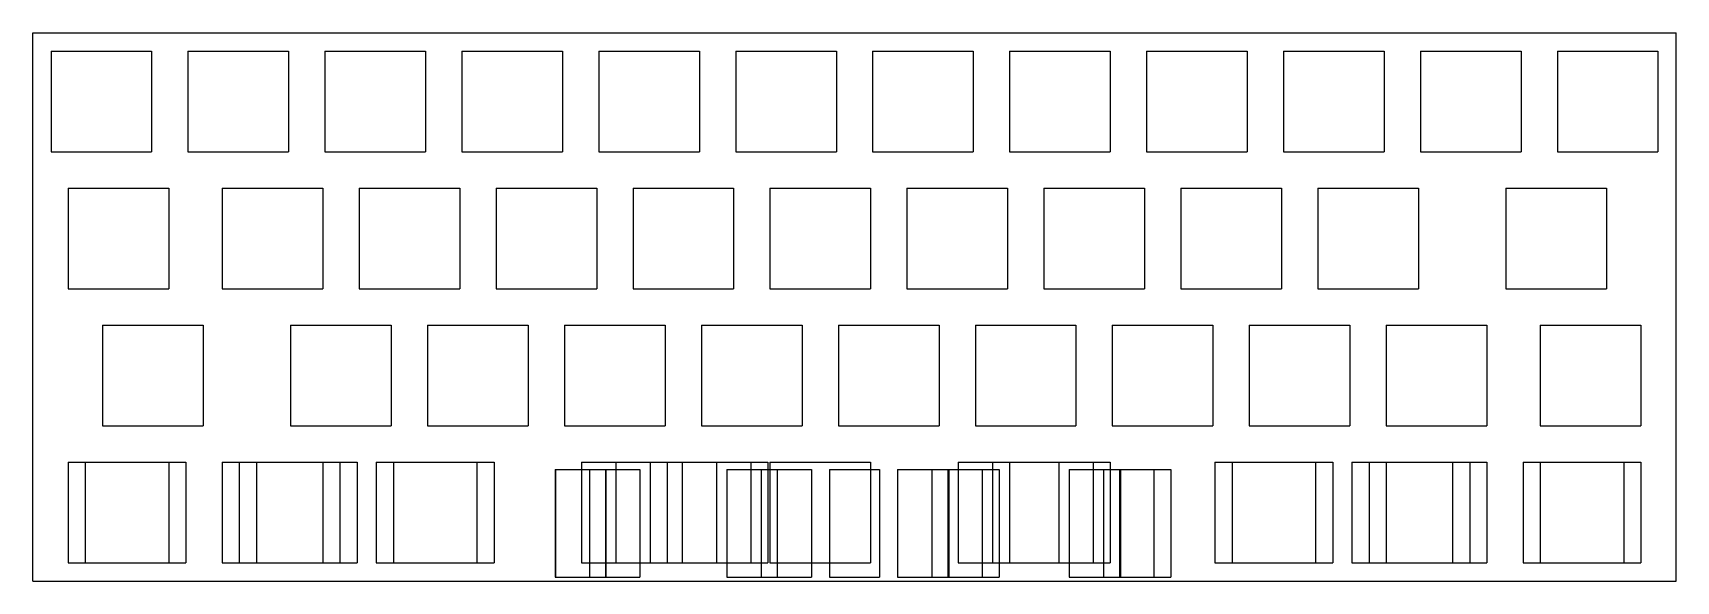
# Model space of a CAD drawing. Header units: millimetres. Extents: x 0 to 229, y -76 to 0.
import ezdxf

# ---------------------------------------------------------------- set-up
doc = ezdxf.new("R2010")
doc.units = ezdxf.units.MM

msp = doc.modelspace()

# ---------------------------------------------------------------- linework, layer by layer
for p, q in [((0, 0), (228.6, 0)), ((0, -76.2), (0, 0)), ((228.6, -76.2), (228.6, 0)), ((2.525, -2.525), (16.525, -2.525)), ((2.525, -2.525), (2.525, -16.525)), ((16.525, -2.525), (16.525, -16.525)), ((21.575, -2.525), (35.575, -2.525)), ((21.575, -2.525), (21.575, -16.525)), ((35.575, -2.525), (35.575, -16.525)), ((40.625, -2.525), (54.625, -2.525)), ((40.625, -2.525), (40.625, -16.525)), ((54.625, -2.525), (54.625, -16.525)), ((59.675, -2.525), (73.675, -2.525)), ((59.675, -2.525), (59.675, -16.525)), ((73.675, -2.525), (73.675, -16.525)), ((78.725, -2.525), (92.725, -2.525)), ((78.725, -2.525), (78.725, -16.525)), ((92.725, -2.525), (92.725, -16.525)), ((97.775, -2.525), (111.775, -2.525)), ((97.775, -2.525), (97.775, -16.525)), ((111.775, -2.525), (111.775, -16.525)), ((116.825, -2.525), (130.825, -2.525)), ((116.825, -2.525), (116.825, -16.525)), ((130.825, -2.525), (130.825, -16.525)), ((135.875, -2.525), (149.875, -2.525)), ((135.875, -2.525), (135.875, -16.525)), ((149.875, -2.525), (149.875, -16.525)), ((154.925, -2.525), (168.925, -2.525)), ((154.925, -2.525), (154.925, -16.525)), ((168.925, -2.525), (168.925, -16.525)), ((173.975, -2.525), (187.975, -2.525)), ((173.975, -2.525), (173.975, -16.525)), ((187.975, -2.525), (187.975, -16.525)), ((193.025, -2.525), (207.025, -2.525)), ((193.025, -2.525), (193.025, -16.525)), ((207.025, -2.525), (207.025, -16.525)), ((212.075, -2.525), (226.075, -2.525)), ((212.075, -2.525), (212.075, -16.525)), ((226.075, -2.525), (226.075, -16.525)), ((2.525, -16.525), (16.525, -16.525)), ((21.575, -16.525), (35.575, -16.525)), ((40.625, -16.525), (54.625, -16.525)), ((59.675, -16.525), (73.675, -16.525)), ((78.725, -16.525), (92.725, -16.525)), ((97.775, -16.525), (111.775, -16.525)), ((116.825, -16.525), (130.825, -16.525)), ((135.875, -16.525), (149.875, -16.525)), ((154.925, -16.525), (168.925, -16.525)), ((173.975, -16.525), (187.975, -16.525)), ((193.025, -16.525), (207.025, -16.525)), ((212.075, -16.525), (226.075, -16.525)), ((4.90625, -21.575), (18.90625, -21.575)), ((4.90625, -21.575), (4.90625, -35.575)), ((18.90625, -21.575), (18.90625, -35.575)), ((26.3375, -21.575), (40.3375, -21.575)), ((26.3375, -21.575), (26.3375, -35.575)), ((40.3375, -21.575), (40.3375, -35.575)), ((45.3875, -21.575), (59.3875, -21.575)), ((45.3875, -21.575), (45.3875, -35.575)), ((59.3875, -21.575), (59.3875, -35.575)), ((64.4375, -21.575), (78.4375, -21.575)), ((64.4375, -21.575), (64.4375, -35.575)), ((78.4375, -21.575), (78.4375, -35.575)), ((83.4875, -21.575), (97.4875, -21.575)), ((83.4875, -21.575), (83.4875, -35.575)), ((97.4875, -21.575), (97.4875, -35.575)), ((102.5375, -21.575), (116.5375, -21.575)), ((102.5375, -21.575), (102.5375, -35.575)), ((116.5375, -21.575), (116.5375, -35.575)), ((121.5875, -21.575), (135.5875, -21.575)), ((121.5875, -21.575), (121.5875, -35.575)), ((135.5875, -21.575), (135.5875, -35.575)), ((140.6375, -21.575), (154.6375, -21.575)), ((140.6375, -21.575), (140.6375, -35.575)), ((154.6375, -21.575), (154.6375, -35.575)), ((159.6875, -21.575), (173.6875, -21.575)), ((159.6875, -21.575), (159.6875, -35.575)), ((173.6875, -21.575), (173.6875, -35.575)), ((178.7375, -21.575), (192.7375, -21.575)), ((178.7375, -21.575), (178.7375, -35.575)), ((192.7375, -21.575), (192.7375, -35.575)), ((204.93125, -21.575), (218.93125, -21.575)), ((204.93125, -21.575), (204.93125, -35.575)), ((218.93125, -21.575), (218.93125, -35.575)), ((4.90625, -35.575), (18.90625, -35.575)), ((26.3375, -35.575), (40.3375, -35.575)), ((45.3875, -35.575), (59.3875, -35.575)), ((64.4375, -35.575), (78.4375, -35.575)), ((83.4875, -35.575), (97.4875, -35.575)), ((102.5375, -35.575), (116.5375, -35.575)), ((121.5875, -35.575), (135.5875, -35.575)), ((140.6375, -35.575), (154.6375, -35.575)), ((159.6875, -35.575), (173.6875, -35.575)), ((178.7375, -35.575), (192.7375, -35.575)), ((204.93125, -35.575), (218.93125, -35.575)), ((9.66875, -40.625), (23.66875, -40.625)), ((9.66875, -40.625), (9.66875, -54.625)), ((23.66875, -40.625), (23.66875, -54.625)), ((35.8625, -40.625), (49.8625, -40.625)), ((35.8625, -40.625), (35.8625, -54.625)), ((49.8625, -40.625), (49.8625, -54.625)), ((54.9125, -40.625), (68.9125, -40.625)), ((54.9125, -40.625), (54.9125, -54.625)), ((68.9125, -40.625), (68.9125, -54.625)), ((73.9625, -40.625), (87.9625, -40.625)), ((73.9625, -40.625), (73.9625, -54.625)), ((87.9625, -40.625), (87.9625, -54.625)), ((93.0125, -40.625), (107.0125, -40.625)), ((93.0125, -40.625), (93.0125, -54.625)), ((107.0125, -40.625), (107.0125, -54.625)), ((112.0625, -40.625), (126.0625, -40.625)), ((112.0625, -40.625), (112.0625, -54.625)), ((126.0625, -40.625), (126.0625, -54.625)), ((131.1125, -40.625), (145.1125, -40.625)), ((131.1125, -40.625), (131.1125, -54.625)), ((145.1125, -40.625), (145.1125, -54.625)), ((150.1625, -40.625), (164.1625, -40.625)), ((150.1625, -40.625), (150.1625, -54.625)), ((164.1625, -40.625), (164.1625, -54.625)), ((169.2125, -40.625), (183.2125, -40.625)), ((169.2125, -40.625), (169.2125, -54.625)), ((183.2125, -40.625), (183.2125, -54.625)), ((188.2625, -40.625), (202.2625, -40.625)), ((188.2625, -40.625), (188.2625, -54.625)), ((202.2625, -40.625), (202.2625, -54.625)), ((209.69375, -40.625), (223.69375, -40.625)), ((209.69375, -40.625), (209.69375, -54.625)), ((223.69375, -40.625), (223.69375, -54.625)), ((9.66875, -54.625), (23.66875, -54.625)), ((35.8625, -54.625), (49.8625, -54.625)), ((54.9125, -54.625), (68.9125, -54.625)), ((73.9625, -54.625), (87.9625, -54.625)), ((93.0125, -54.625), (107.0125, -54.625)), ((112.0625, -54.625), (126.0625, -54.625)), ((131.1125, -54.625), (145.1125, -54.625)), ((150.1625, -54.625), (164.1625, -54.625)), ((169.2125, -54.625), (183.2125, -54.625)), ((188.2625, -54.625), (202.2625, -54.625)), ((209.69375, -54.625), (223.69375, -54.625)), ((4.90625, -59.675), (18.90625, -59.675)), ((4.90625, -59.675), (4.90625, -73.675)), ((4.90625, -59.675), (18.90625, -59.675)), ((4.90625, -59.675), (4.90625, -73.675)), ((7.2875, -59.675), (21.2875, -59.675)), ((7.2875, -59.675), (7.2875, -73.675)), ((18.90625, -59.675), (18.90625, -73.675)), ((18.90625, -59.675), (18.90625, -73.675)), ((21.2875, -59.675), (21.2875, -73.675)), ((26.3375, -59.675), (40.3375, -59.675)), ((26.3375, -59.675), (26.3375, -73.675)), ((28.71875, -59.675), (42.71875, -59.675)), ((28.71875, -59.675), (28.71875, -73.675)), ((31.1, -59.675), (45.1, -59.675)), ((31.1, -59.675), (31.1, -73.675)), ((40.3375, -59.675), (40.3375, -73.675)), ((42.71875, -59.675), (42.71875, -73.675)), ((45.1, -59.675), (45.1, -73.675)), ((47.76875, -59.675), (61.76875, -59.675)), ((47.76875, -59.675), (47.76875, -73.675)), ((50.15, -59.675), (64.15, -59.675)), ((50.15, -59.675), (50.15, -73.675)), ((50.15, -59.675), (64.15, -59.675)), ((50.15, -59.675), (50.15, -73.675)), ((61.76875, -59.675), (61.76875, -73.675)), ((64.15, -59.675), (64.15, -73.675)), ((64.15, -59.675), (64.15, -73.675)), ((72.66825, -60.675), (79.66825, -60.675)), ((72.66825, -60.675), (72.66825, -75.675)), ((72.7, -60.675), (79.7, -60.675)), ((72.7, -60.675), (72.7, -75.675)), ((76.34375, -59.675), (90.34375, -59.675)), ((76.34375, -59.675), (76.34375, -73.675)), ((77.43075, -60.675), (84.43075, -60.675)), ((77.43075, -60.675), (77.43075, -75.675)), ((79.66825, -60.675), (79.66825, -75.675)), ((79.7, -60.675), (79.7, -75.675)), ((81.10625, -59.675), (95.10625, -59.675)), ((81.10625, -59.675), (81.10625, -73.675)), ((84.43075, -60.675), (84.43075, -75.675)), ((85.86875, -59.675), (99.86875, -59.675)), ((85.86875, -59.675), (85.86875, -73.675)), ((88.25, -59.675), (102.25, -59.675)), ((88.25, -59.675), (88.25, -73.675)), ((90.34375, -59.675), (90.34375, -73.675)), ((95.10625, -59.675), (95.10625, -73.675)), ((96.54425, -60.675), (103.54425, -60.675)), ((96.54425, -60.675), (96.54425, -75.675)), ((99.86875, -59.675), (99.86875, -73.675)), ((101.30675, -60.675), (108.30675, -60.675)), ((101.30675, -60.675), (101.30675, -75.675)), ((102.25, -59.675), (102.25, -73.675)), ((102.5375, -59.675), (116.5375, -59.675)), ((102.5375, -59.675), (102.5375, -73.675)), ((103.54425, -60.675), (103.54425, -75.675)), ((108.30675, -60.675), (108.30675, -75.675)), ((110.8, -60.675), (117.8, -60.675)), ((110.8, -60.675), (110.8, -75.675)), ((116.5375, -59.675), (116.5375, -73.675)), ((117.8, -60.675), (117.8, -75.675)), ((120.29325, -60.675), (127.29325, -60.675)), ((120.29325, -60.675), (120.29325, -75.675)), ((125.05575, -60.675), (132.05575, -60.675)), ((125.05575, -60.675), (125.05575, -75.675)), ((125.05575, -60.675), (132.05575, -60.675)), ((125.05575, -60.675), (125.05575, -75.675)), ((127.29325, -60.675), (127.29325, -75.675)), ((127.437, -60.675), (134.437, -60.675)), ((127.437, -60.675), (127.437, -75.675)), ((128.73125, -59.675), (142.73125, -59.675)), ((128.73125, -59.675), (128.73125, -73.675)), ((132.05575, -60.675), (132.05575, -75.675)), ((132.05575, -60.675), (132.05575, -75.675)), ((133.49375, -59.675), (147.49375, -59.675)), ((133.49375, -59.675), (133.49375, -73.675)), ((133.49375, -59.675), (147.49375, -59.675)), ((133.49375, -59.675), (133.49375, -73.675)), ((134.437, -60.675), (134.437, -75.675)), ((135.875, -59.675), (149.875, -59.675)), ((135.875, -59.675), (135.875, -73.675)), ((142.73125, -59.675), (142.73125, -73.675)), ((144.16925, -60.675), (151.16925, -60.675)), ((144.16925, -60.675), (144.16925, -75.675)), ((147.49375, -59.675), (147.49375, -73.675)), ((147.49375, -59.675), (147.49375, -73.675)), ((148.93175, -60.675), (155.93175, -60.675)), ((148.93175, -60.675), (148.93175, -75.675)), ((148.93175, -60.675), (155.93175, -60.675)), ((148.93175, -60.675), (148.93175, -75.675)), ((149.875, -59.675), (149.875, -73.675)), ((151.16925, -60.675), (151.16925, -75.675)), ((151.313, -60.675), (158.313, -60.675)), ((151.313, -60.675), (151.313, -75.675)), ((155.93175, -60.675), (155.93175, -75.675)), ((155.93175, -60.675), (155.93175, -75.675)), ((158.313, -60.675), (158.313, -75.675)), ((164.45, -59.675), (178.45, -59.675)), ((164.45, -59.675), (164.45, -73.675)), ((164.45, -59.675), (178.45, -59.675)), ((164.45, -59.675), (164.45, -73.675)), ((166.83125, -59.675), (180.83125, -59.675)), ((166.83125, -59.675), (166.83125, -73.675)), ((178.45, -59.675), (178.45, -73.675)), ((178.45, -59.675), (178.45, -73.675)), ((180.83125, -59.675), (180.83125, -73.675)), ((183.5, -59.675), (197.5, -59.675)), ((183.5, -59.675), (183.5, -73.675)), ((185.88125, -59.675), (199.88125, -59.675)), ((185.88125, -59.675), (185.88125, -73.675)), ((188.2625, -59.675), (202.2625, -59.675)), ((188.2625, -59.675), (188.2625, -73.675)), ((197.5, -59.675), (197.5, -73.675)), ((199.88125, -59.675), (199.88125, -73.675)), ((202.2625, -59.675), (202.2625, -73.675)), ((207.3125, -59.675), (221.3125, -59.675)), ((207.3125, -59.675), (207.3125, -73.675)), ((209.69375, -59.675), (223.69375, -59.675)), ((209.69375, -59.675), (209.69375, -73.675)), ((209.69375, -59.675), (223.69375, -59.675)), ((209.69375, -59.675), (209.69375, -73.675)), ((221.3125, -59.675), (221.3125, -73.675)), ((223.69375, -59.675), (223.69375, -73.675)), ((223.69375, -59.675), (223.69375, -73.675)), ((4.90625, -73.675), (18.90625, -73.675)), ((4.90625, -73.675), (18.90625, -73.675)), ((7.2875, -73.675), (21.2875, -73.675)), ((26.3375, -73.675), (40.3375, -73.675)), ((28.71875, -73.675), (42.71875, -73.675)), ((31.1, -73.675), (45.1, -73.675)), ((47.76875, -73.675), (61.76875, -73.675)), ((50.15, -73.675), (64.15, -73.675)), ((50.15, -73.675), (64.15, -73.675)), ((76.34375, -73.675), (90.34375, -73.675)), ((81.10625, -73.675), (95.10625, -73.675)), ((85.86875, -73.675), (99.86875, -73.675)), ((88.25, -73.675), (102.25, -73.675)), ((102.5375, -73.675), (116.5375, -73.675)), ((128.73125, -73.675), (142.73125, -73.675)), ((133.49375, -73.675), (147.49375, -73.675)), ((133.49375, -73.675), (147.49375, -73.675)), ((135.875, -73.675), (149.875, -73.675)), ((164.45, -73.675), (178.45, -73.675)), ((164.45, -73.675), (178.45, -73.675)), ((166.83125, -73.675), (180.83125, -73.675)), ((183.5, -73.675), (197.5, -73.675)), ((185.88125, -73.675), (199.88125, -73.675)), ((188.2625, -73.675), (202.2625, -73.675)), ((207.3125, -73.675), (221.3125, -73.675)), ((209.69375, -73.675), (223.69375, -73.675)), ((209.69375, -73.675), (223.69375, -73.675)), ((0, -76.2), (228.6, -76.2)), ((72.66825, -75.675), (79.66825, -75.675)), ((72.7, -75.675), (79.7, -75.675)), ((77.43075, -75.675), (84.43075, -75.675)), ((96.54425, -75.675), (103.54425, -75.675)), ((101.30675, -75.675), (108.30675, -75.675)), ((110.8, -75.675), (117.8, -75.675)), ((120.29325, -75.675), (127.29325, -75.675)), ((125.05575, -75.675), (132.05575, -75.675)), ((125.05575, -75.675), (132.05575, -75.675)), ((127.437, -75.675), (134.437, -75.675)), ((144.16925, -75.675), (151.16925, -75.675)), ((148.93175, -75.675), (155.93175, -75.675)), ((148.93175, -75.675), (155.93175, -75.675)), ((151.313, -75.675), (158.313, -75.675))]:
    msp.add_line(p, q)

doc.saveas('drawing.dxf')
